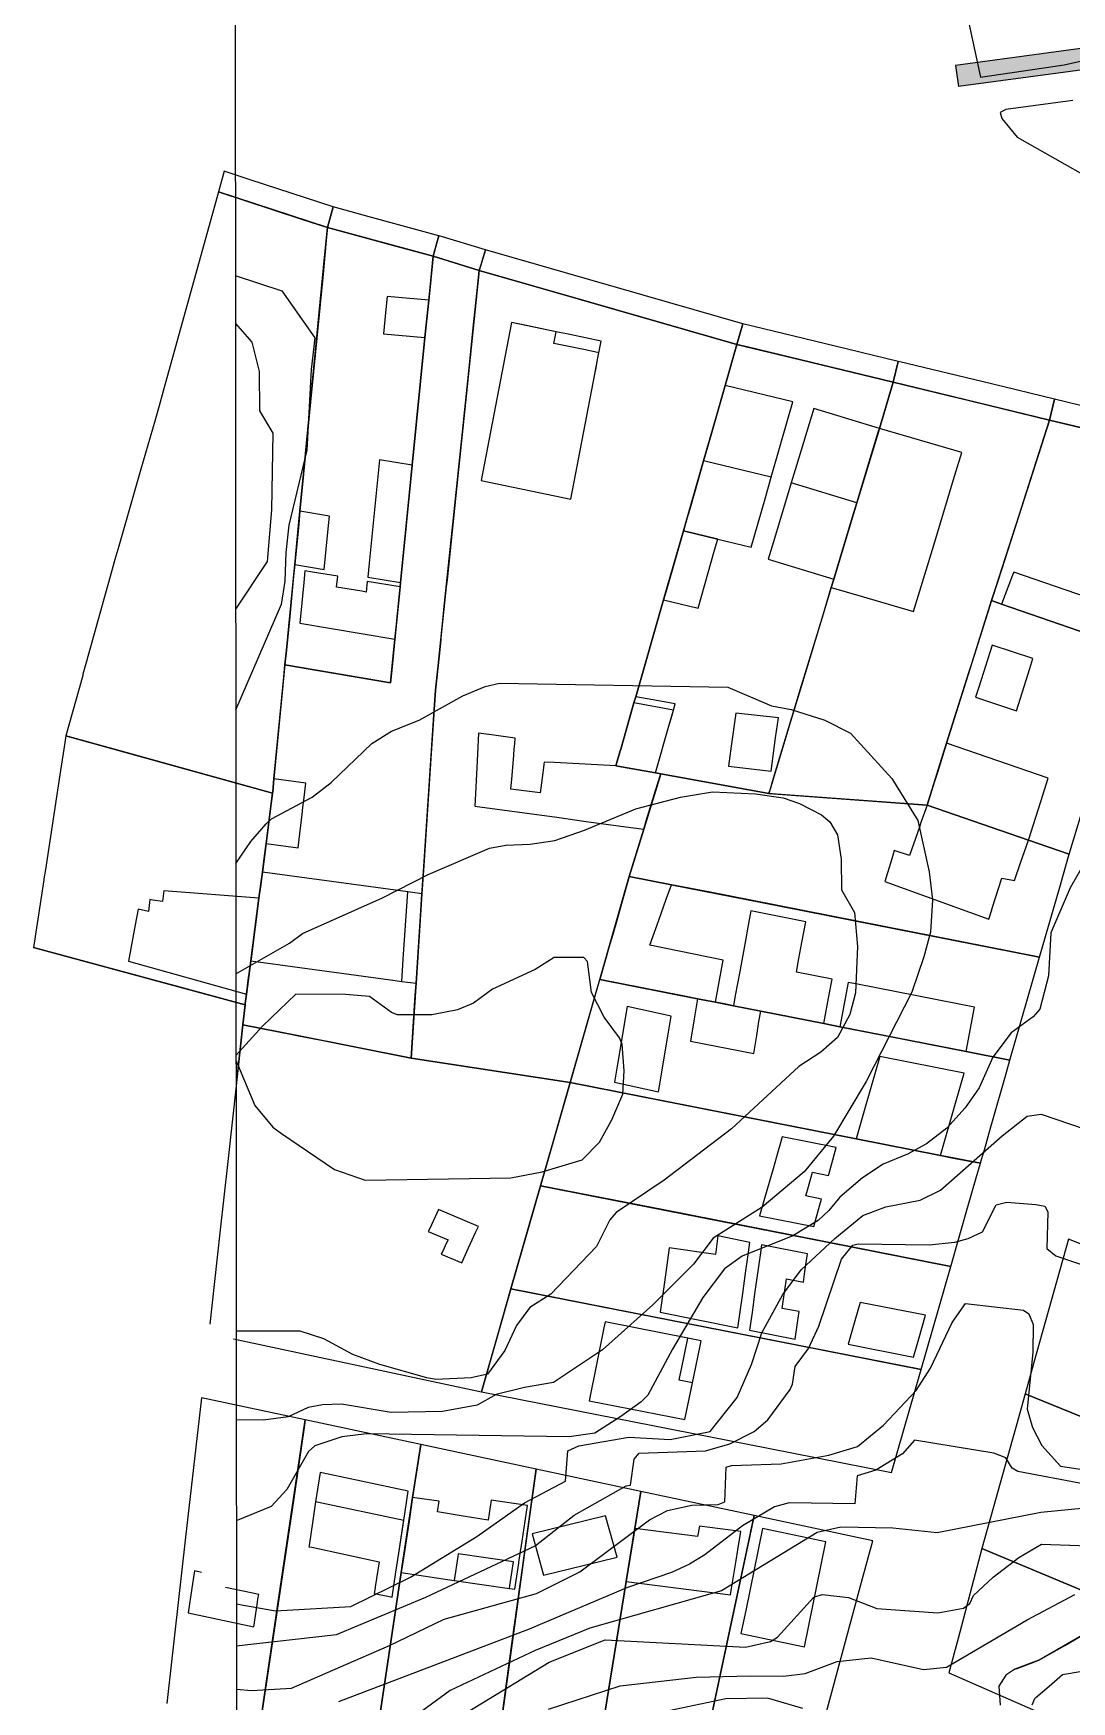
# Model space of a CAD drawing. Header units: millimetres. Extents: x 1101 to 4203, y 1053 to 1744.
# Drawn here: x 1116.3 to 1213.1, y 1208.1 to 1363.8 of the extents above; entities that cross this region are included whole.
import ezdxf

# ---------------------------------------------------------------- set-up
doc = ezdxf.new("R2010")
doc.units = ezdxf.units.MM
for name, color, linetype in [('01_Fina', 7, 'Continuous'), ('03_Gruesa', 7, 'Continuous'), ('Traza Urbana', 7, 'Continuous')]:
    doc.layers.add(name, color=color, linetype=linetype)

msp = doc.modelspace()

# ---------------------------------------------------------------- hatches: boundary and pattern name
at = {"layer": '03_Gruesa', "true_color": 0x17923e}
h = msp.add_hatch(color=114, dxfattribs=at)
h.dxf.hatch_style = 1
h.paths.add_polyline_path([(1267.74, 1367.62), (1267.22, 1369.57), (1202.31, 1360.78), (1202.57, 1358.8)])

# ---------------------------------------------------------------- linework, layer by layer
msp.add_spline([(1206.55, 1742.41), (1198.04, 1713.25), (1191.71, 1699.46), (1188.12, 1692.66), (1185.8, 1676.36), (1188.2, 1664.12), (1192.37, 1645.4), (1198.96, 1631.58), (1205.92, 1617.92), (1212.01, 1606.12), (1219.8, 1593.74), (1226.03, 1584.56), (1235.41, 1573.92), (1239.38, 1569.04), (1262.46, 1553.75), (1273.82, 1547.94), (1292.28, 1545.86), (1304.63, 1545.03), (1323.86, 1547.24), (1343.77, 1554.24), (1348.18, 1560.24), (1355.1, 1558.48), (1361.05, 1563.53), (1368.81, 1564.74), (1375.81, 1569.68), (1387.22, 1575.31), (1397.88, 1585.58), (1409.72, 1597.18), (1418.41, 1615.58), (1419.86, 1625.08), (1420.37, 1642), (1422.23, 1651.7), (1429.17, 1651.45), (1435.26, 1654.71), (1443.36, 1656.59), (1455.3, 1651.18), (1462.27, 1643.18), (1465.93, 1633.22), (1474.19, 1620.72), (1478.65, 1616.67), (1481.05, 1602.66), (1484.13, 1591.31), (1484.89, 1574.33), (1484.36, 1564.21), (1486.42, 1559.18), (1489.39, 1548.07), (1492.67, 1543.87), (1495.89, 1536.95), (1501.55, 1533.07), (1522.85, 1527), (1548.84, 1524.65), (1563.37, 1519.91), (1597.01, 1518.92), (1608.07, 1518.76), (1621.87, 1530.8), (1629.23, 1540.85), (1637.33, 1541.75), (1654.58, 1528.41), (1666.45, 1514.07), (1678.81, 1502.28), (1683.26, 1485.42), (1688.26, 1473.25), (1696.09, 1462), (1707.13, 1455.14), (1716.58, 1451.32), (1728.09, 1440.45), (1739.12, 1428.49), (1752, 1419.89), (1768.14, 1407.72), (1779.75, 1403.89), (1792.3, 1394.74), (1800.33, 1389.87), (1811.75, 1382.95), (1818.47, 1377.64), (1820.17, 1369.01), (1828.21, 1360.85), (1834.33, 1353.31), (1847.27, 1343.54), (1858.6, 1336.79), (1868.42, 1330.8), (1878.4, 1329.63), (1894.15, 1331.08)], degree=3)
at = {"layer": '01_Fina'}
msp.add_lwpolyline([(1135.28, 1103.45), (1874.37, 1103.45), (1873.93, 1741.26), (1134.84, 1741.26), (1135.28, 1123.4)], dxfattribs=at)
at = {"layer": '01_Fina', "linetype": 'Continuous'}
for points in [[(1202.79, 1368.2), (1204.62, 1359.68), (1212.43, 1360.83), (1215.44, 1361.51)], [(1213.26, 1357.51), (1206.98, 1356.67), (1206.47, 1356.37), (1206.61, 1355.82), (1208.06, 1354.09), (1215.07, 1350.09)], [(1135.12, 1341.17), (1139.47, 1339.74), (1142.53, 1335.35), (1142.18, 1332.4), (1141.79, 1324.88), (1140.1, 1317.86), (1139.82, 1315.31), (1139.75, 1312.64), (1139.4, 1310.47), (1135.15, 1300.61)], [(1135.13, 1336.68), (1136.66, 1334.94), (1137.33, 1332.21), (1137.39, 1328.55), (1138.63, 1326.45), (1138.48, 1319.3), (1138.1, 1314.48), (1135.15, 1310.04)], [(1135.16, 1286.31), (1136.56, 1288.35), (1138, 1290.01), (1138.51, 1290.47), (1142.3, 1292.48), (1144.07, 1293.87), (1147.85, 1297.49), (1149.7, 1298.65), (1152.27, 1299.66), (1156.34, 1301.93), (1158.44, 1302.81), (1159.77, 1303.13), (1181.06, 1302.76), (1185.14, 1301), (1186.98, 1300.67), (1190.11, 1299.66), (1192.52, 1298.47), (1196.37, 1294.22), (1198.79, 1290.31), (1199.83, 1285.51), (1200.17, 1282.91), (1199.96, 1279.88), (1199.35, 1277.59), (1198.22, 1274.3), (1193.97, 1265.97), (1190.93, 1260.86), (1188.18, 1257.54), (1184.26, 1254.24), (1179.71, 1251.34), (1177.87, 1248.92), (1174.07, 1245.1), (1169.37, 1240.91), (1164.81, 1237.88), (1162.09, 1237.41), (1159.45, 1236.74), (1157.68, 1235.74), (1154.46, 1235.16), (1149.65, 1235.07), (1145.03, 1235.84), (1143.25, 1235.79), (1141.91, 1235.52), (1140.04, 1234.67), (1137.74, 1234.35), (1135.2, 1234.39)], [(1135.17, 1276.01), (1140.17, 1278.85), (1141.4, 1279.78), (1148.86, 1283.1), (1153.1, 1285.28), (1158.82, 1287.72), (1160.36, 1288.01), (1162.62, 1288.11), (1164.93, 1288.44), (1167.68, 1289.4), (1172.49, 1291.4), (1176.64, 1292.5), (1179.62, 1292.98), (1183.63, 1292.79), (1186.21, 1292.44), (1187.74, 1291.91), (1189.81, 1290.83), (1190.57, 1290.19), (1191.3, 1288.97), (1191.65, 1286.71), (1191.67, 1283.84), (1192.87, 1281.73), (1193.16, 1278.56), (1192.98, 1274.22), (1192.45, 1272.2), (1191.3, 1270.07), (1189.73, 1268.7), (1187.7, 1267.35), (1181.41, 1261.55), (1175.13, 1256.76), (1170.64, 1253.74), (1170.05, 1253.04), (1168.8, 1250.56), (1164.54, 1246.11), (1162.59, 1244.85), (1161.35, 1243.17), (1160.25, 1240.84), (1158.64, 1238.63), (1157.12, 1238.3), (1153.81, 1238.14), (1152.97, 1238.29), (1148.59, 1239.55), (1146.07, 1240.47), (1143.37, 1241.95), (1141.18, 1242.67), (1135.19, 1242.67)], [(1214.52, 1286.67), (1213.01, 1284.03), (1211.19, 1279.82), (1210.99, 1275.83), (1210.18, 1272.7), (1209.55, 1271.98), (1207.48, 1270.49), (1205.79, 1268.24), (1204.5, 1265.35), (1203.2, 1263.49), (1201.5, 1261.59), (1199.58, 1260.15), (1197.83, 1259.17), (1195.56, 1258.23), (1193.62, 1256.95), (1191.51, 1255.17), (1190.49, 1253.92), (1189.48, 1252.99), (1187.13, 1251.56), (1182.39, 1249.65), (1180.75, 1248.48), (1178.74, 1245.79), (1175.89, 1240.99), (1173.59, 1236.68), (1172.97, 1236.05), (1171.09, 1234.7), (1168.66, 1233.14), (1166.27, 1232.8), (1147.36, 1233.08), (1145.06, 1232.81), (1142.55, 1231.95), (1141.95, 1231.42), (1139.92, 1227.89), (1138.46, 1226.29), (1135.21, 1224.95)], [(1135.18, 1267.93), (1136.93, 1263.73), (1138.63, 1261.68), (1139.44, 1261.09), (1144.38, 1257.73), (1147.22, 1256.76), (1160.83, 1256.95), (1163.73, 1257.53), (1167.49, 1258.63), (1169.09, 1260.3), (1170.24, 1262.39), (1171.26, 1264.76), (1171.39, 1266.94), (1171.2, 1269.45), (1170.97, 1270.02), (1169.53, 1271.96), (1168.35, 1274.27), (1167.98, 1277.16), (1167.63, 1277.52), (1164.85, 1277.52), (1163.1, 1276.41), (1159.11, 1274.57), (1157.33, 1273.28), (1155.83, 1272.65), (1153.45, 1272.17), (1150.26, 1272.17), (1149.7, 1272.4), (1147.64, 1273.88), (1145.41, 1274.08), (1140.75, 1274.11), (1137.65, 1271.12), (1135.17, 1268.39)], [(1135.21, 1217.2), (1138.87, 1216.56), (1145.9, 1216.96), (1151.45, 1219.71), (1157.64, 1223.49), (1162.08, 1226.63), (1165.91, 1228.66), (1166.15, 1231.5), (1167.16, 1231.94), (1171.83, 1232.75), (1175.69, 1232.56), (1179.43, 1233.29), (1181.94, 1236.47), (1183.27, 1239.55), (1184.22, 1242.5), (1186.2, 1246.09), (1187.91, 1248.38), (1191.05, 1251.31), (1193.66, 1253.46), (1195.79, 1254.26), (1199.01, 1254.88), (1200.91, 1255.81), (1206.66, 1260.89), (1208.97, 1262.73), (1210.3, 1262.9), (1215.76, 1261.05)], [(1135.21, 1213.28), (1144.57, 1214.34), (1152.89, 1217.82), (1163.09, 1222.61), (1166.73, 1225.49), (1171.57, 1228.23), (1171.97, 1228.27), (1172.34, 1230.72), (1172.8, 1231.28), (1178.98, 1231.5), (1181.24, 1232.13), (1183.51, 1233.3), (1184.8, 1234.39), (1186.87, 1237.22), (1187.1, 1237.72), (1187.35, 1239.35), (1188.6, 1241.04), (1189.56, 1243.13), (1191.68, 1249.37), (1192.71, 1250.67), (1193.23, 1250.81), (1199.83, 1250.72), (1202.24, 1250.96), (1203.47, 1251.29), (1204.81, 1251.91), (1206.09, 1254.43), (1207.08, 1254.69), (1209.8, 1254.49), (1210.64, 1254.32), (1210.91, 1253.8), (1210.83, 1250.38), (1211.65, 1249.7), (1215.23, 1248.46)], [(1135.22, 1209.26), (1136.63, 1209.12), (1140.36, 1209.33), (1149.49, 1213.33), (1154.59, 1215.79), (1163.22, 1218.17), (1167.26, 1220.19), (1173.76, 1225.05), (1175.44, 1225.93), (1177.69, 1226.41), (1180.17, 1226.47), (1180.77, 1226.72), (1180.91, 1229.97), (1181.41, 1230.11), (1186.04, 1230.26), (1190.48, 1231.07), (1193.16, 1231.89), (1195.59, 1233.87), (1198.63, 1237.11), (1199.96, 1239.21), (1201.98, 1243.47), (1203.23, 1245.23), (1208.65, 1244.62), (1209.15, 1244.28), (1209.56, 1243.29), (1209.51, 1240.71), (1209, 1235.37), (1209.49, 1233.67), (1210.35, 1231.99), (1212.08, 1230.06), (1214.35, 1229.72)], [(1214.35, 1228.38), (1208.1, 1229.55), (1207.6, 1229.87), (1206.98, 1230.82), (1205.87, 1231.26), (1198.47, 1232.47), (1197.36, 1231.22), (1194.86, 1229.68), (1193.13, 1229.15), (1192.92, 1226.55), (1186.77, 1226.64), (1185.43, 1226.26), (1182.44, 1224.48), (1178.93, 1221.78), (1177.49, 1220.91), (1175.8, 1220.14), (1171.7, 1218.75), (1162.54, 1214.85), (1144.74, 1208.06)], [(1216.94, 1226.4), (1210.26, 1225.73), (1200.58, 1223.85), (1196.45, 1224.28), (1191.6, 1224.37), (1189.39, 1223.88), (1180.46, 1218.43), (1168.18, 1214.93), (1163.08, 1212.87), (1155.16, 1209.11), (1148.55, 1204.27)], [(1150.54, 1203.31), (1164.4, 1211.78), (1169.63, 1213.84), (1182.71, 1213.18), (1185.03, 1213.69), (1185.71, 1214.11), (1189.1, 1217.84), (1189.87, 1218.09), (1192.32, 1217.81), (1194.95, 1216.77), (1200.65, 1216.37), (1203.06, 1216.82), (1203.65, 1217.24), (1203.98, 1217.98), (1205.81, 1219.69), (1208.2, 1221.53), (1210.33, 1222.77), (1217.35, 1222.52)], [(1164.33, 1207.38), (1171.03, 1209.55), (1178.11, 1210.38), (1183.18, 1210.5), (1186.25, 1210.46), (1188.28, 1210.71), (1191.27, 1211.82), (1194.42, 1212.16), (1199.33, 1211.07), (1201.46, 1211.3), (1208.99, 1215.73), (1213.43, 1218.07)], [(1214.34, 1214.4), (1210.08, 1211.94), (1207.85, 1211.1), (1206.98, 1210.56), (1206.35, 1209.54), (1206.48, 1207.76)], [(1207.85, 1211.1), (1208.06, 1211.18), (1209.6, 1211.76), (1210.08, 1211.94), (1211.06, 1212.51), (1212.49, 1213.33), (1213.92, 1214.16)], [(1209.44, 1207.8), (1209.69, 1208.39), (1209.78, 1208.47), (1211.04, 1209.54), (1212.29, 1210.61), (1213.92, 1210.91)], [(1188.07, 1207.43), (1184.75, 1208.41), (1180.88, 1208.33), (1172.59, 1206.59)]]:
    msp.add_lwpolyline(points, dxfattribs=at)
at = {"layer": '03_Gruesa', "color": 116, "true_color": 0x136734}
for p, q in [((1267.22, 1369.57), (1202.31, 1360.78)), ((1267.74, 1367.62), (1202.57, 1358.8)), ((1202.31, 1360.78), (1202.57, 1358.8))]:
    msp.add_line(p, q, dxfattribs=at)
at = {"layer": 'Traza Urbana', "color": 7, "linetype": 'Continuous', "invisible_edges": 5}
for points in [[(1133.55, 1348.97), (1133.55, 1348.97), (1141.29, 1346.44), (1134.09, 1350.9)], [(1134.09, 1350.9), (1141.29, 1346.44), (1143.72, 1345.64), (1136.52, 1350.11)], [(1136.52, 1350.11), (1143.72, 1345.64), (1144.26, 1347.57)], [(1128.48, 1330.71), (1141.48, 1322.64), (1143.45, 1342.84), (1133.55, 1348.97)], [(1133.55, 1348.97), (1143.45, 1342.84), (1143.72, 1345.64)], [(1143.72, 1345.64), (1143.72, 1345.64), (1150.23, 1343.87), (1144.26, 1347.57)], [(1144.26, 1347.57), (1150.23, 1343.87), (1153.57, 1342.96), (1147.62, 1346.66)], [(1147.62, 1346.66), (1153.57, 1342.96), (1154.09, 1344.88)], [(1143.64, 1344.79), (1153.16, 1338.88), (1153.25, 1339.74), (1143.72, 1345.64)], [(1143.72, 1345.64), (1153.25, 1339.74), (1153.57, 1342.96)], [(1143.3, 1341.29), (1152.81, 1335.39), (1153.16, 1338.88), (1143.64, 1344.79)], [(1153.57, 1342.96), (1153.57, 1342.96), (1157.88, 1341.65), (1153.89, 1344.13)], [(1153.89, 1344.13), (1157.88, 1341.65), (1158.11, 1342.39), (1154.09, 1344.88)], [(1154.09, 1344.88), (1158.11, 1342.39), (1158.11, 1342.42), (1154.15, 1344.87)], [(1154.15, 1344.87), (1158.11, 1342.42), (1158.46, 1343.56)], [(1157.88, 1341.65), (1157.88, 1341.65), (1164.72, 1339.69), (1158.46, 1343.56)], [(1158.46, 1343.56), (1164.72, 1339.69), (1181.91, 1334.73), (1175.65, 1338.61)], [(1153.16, 1338.88), (1157.32, 1336.3), (1157.75, 1340.37), (1153.57, 1342.96)], [(1153.57, 1342.96), (1157.75, 1340.37), (1157.88, 1341.65)], [(1142.13, 1329.35), (1151.62, 1323.46), (1152.81, 1335.39), (1143.3, 1341.29)], [(1157.41, 1337.14), (1178.8, 1323.87), (1179.97, 1327.96), (1157.88, 1341.65)], [(1157.88, 1341.65), (1179.97, 1327.96), (1180.81, 1330.89), (1168.29, 1338.66)], [(1149.13, 1337.68), (1152.81, 1335.39), (1152.97, 1336.94), (1149.28, 1339.22)], [(1149.28, 1339.22), (1152.97, 1336.94), (1153.16, 1338.88)], [(1152.81, 1335.39), (1156.96, 1332.82), (1157.32, 1336.3), (1153.16, 1338.88)], [(1148.93, 1335.73), (1148.93, 1335.73), (1152.81, 1335.39), (1149.13, 1337.68)], [(1168.29, 1338.66), (1180.81, 1330.89), (1181.91, 1334.73)], [(1175.65, 1338.61), (1181.91, 1334.73), (1182.46, 1336.65)], [(1156.66, 1329.9), (1176.92, 1317.33), (1178.8, 1323.87), (1157.41, 1337.14)], [(1158.64, 1325.13), (1166.42, 1320.3), (1168.66, 1331.95), (1160.87, 1336.77)], [(1160.87, 1336.77), (1168.66, 1331.95), (1168.75, 1332.41), (1162.12, 1336.52)], [(1162.12, 1336.52), (1164.83, 1334.83), (1165.04, 1335.91)], [(1181.91, 1334.73), (1181.91, 1334.73), (1187.88, 1333.29), (1182.46, 1336.65)], [(1181.91, 1334.73), (1181.91, 1334.73), (1187.88, 1333.29), (1182.46, 1336.65)], [(1182.46, 1336.65), (1187.88, 1333.29), (1196.5, 1331.21), (1191.09, 1334.57)], [(1182.46, 1336.65), (1187.88, 1333.29), (1196.5, 1331.21), (1191.09, 1334.57)], [(1151.62, 1323.46), (1155.72, 1320.92), (1156.96, 1332.82), (1152.81, 1335.39)], [(1164.83, 1334.83), (1168.75, 1332.41), (1168.95, 1333.49), (1167.78, 1334.22)], [(1167.78, 1334.22), (1168.95, 1333.49), (1169.04, 1333.95)], [(1180.81, 1330.89), (1193.95, 1322.75), (1195.1, 1326.56), (1181.91, 1334.73)], [(1181.91, 1334.73), (1195.1, 1326.56), (1195.2, 1326.9), (1182.99, 1334.47)], [(1182.99, 1334.47), (1195.2, 1326.9), (1196.5, 1331.21)], [(1191.09, 1334.57), (1196.5, 1331.21), (1196.96, 1333.15)], [(1191.09, 1334.57), (1196.5, 1331.21), (1196.96, 1333.15)], [(1196.5, 1331.21), (1196.5, 1331.21), (1202.39, 1329.79), (1196.96, 1333.15)], [(1196.5, 1331.21), (1196.5, 1331.21), (1202.39, 1329.79), (1196.96, 1333.15)], [(1196.96, 1333.15), (1202.39, 1329.79), (1202.41, 1329.78), (1196.97, 1333.15)], [(1196.96, 1333.15), (1202.39, 1329.79), (1202.41, 1329.78), (1196.97, 1333.15)], [(1196.97, 1333.15), (1202.41, 1329.78), (1211.08, 1327.68), (1205.65, 1331.05)], [(1196.97, 1333.15), (1202.41, 1329.78), (1211.08, 1327.68), (1205.65, 1331.05)], [(1195.2, 1326.9), (1208.23, 1318.82), (1209.6, 1323.09), (1196.5, 1331.21)], [(1196.5, 1331.21), (1209.6, 1323.09), (1211.08, 1327.68)], [(1128.01, 1329.02), (1141.3, 1320.79), (1141.48, 1322.64), (1128.48, 1330.71)], [(1155.91, 1322.77), (1175.07, 1310.89), (1176.92, 1317.33), (1156.66, 1329.9)], [(1180.01, 1328.08), (1193.1, 1319.96), (1193.95, 1322.75), (1180.81, 1330.89)], [(1205.65, 1331.05), (1211.08, 1327.68), (1211.55, 1329.62)], [(1205.65, 1331.05), (1211.08, 1327.68), (1211.55, 1329.62)], [(1211.08, 1327.68), (1211.08, 1327.68), (1216.98, 1326.26), (1211.55, 1329.62)], [(1211.08, 1327.68), (1211.08, 1327.68), (1216.98, 1326.26), (1211.55, 1329.62)], [(1211.55, 1329.62), (1216.98, 1326.26), (1224.21, 1324.51), (1218.79, 1327.87)], [(1211.55, 1329.62), (1216.98, 1326.26), (1224.21, 1324.51), (1218.79, 1327.87)], [(1127.6, 1327.57), (1141.14, 1319.17), (1141.3, 1320.79), (1128.01, 1329.02)], [(1141.48, 1322.64), (1150.96, 1316.77), (1151.62, 1323.46), (1142.13, 1329.35)], [(1178.8, 1323.87), (1191.84, 1315.79), (1193.1, 1319.96), (1180.01, 1328.08)], [(1126.31, 1323.09), (1140.66, 1314.19), (1141.14, 1319.17), (1127.6, 1327.57)], [(1193.1, 1319.96), (1206.02, 1311.95), (1208.23, 1318.82), (1195.2, 1326.9)], [(1193.1, 1319.96), (1200.14, 1315.6), (1202.24, 1322.54), (1195.2, 1326.9)], [(1195.2, 1326.9), (1202.24, 1322.54), (1202.88, 1324.66)], [(1206.62, 1313.81), (1218.7, 1306.32), (1222.95, 1320.33), (1211.08, 1327.68)], [(1206.62, 1313.81), (1218.7, 1306.32), (1222.95, 1320.33), (1211.08, 1327.68)], [(1211.08, 1327.68), (1222.95, 1320.33), (1223.4, 1321.83), (1215.81, 1326.54)], [(1211.08, 1327.68), (1222.95, 1320.33), (1223.4, 1321.83), (1215.81, 1326.54)], [(1158.04, 1322.04), (1158.04, 1322.04), (1166.42, 1320.3), (1158.64, 1325.13)], [(1147.6, 1314.33), (1150.53, 1312.51), (1151.49, 1322.17), (1148.56, 1323.98)], [(1148.56, 1323.98), (1151.49, 1322.17), (1151.62, 1323.46)], [(1150.53, 1312.51), (1154.58, 1310), (1155.72, 1320.92), (1151.62, 1323.46)], [(1177.51, 1319.37), (1183.24, 1315.81), (1184.54, 1320.32), (1178.8, 1323.87)], [(1177.95, 1320.89), (1190.94, 1312.83), (1191.84, 1315.79), (1178.8, 1323.87)], [(1178.8, 1323.87), (1184.54, 1320.32), (1185.12, 1322.35)], [(1124.24, 1315.91), (1139.88, 1306.21), (1140.66, 1314.19), (1126.31, 1323.09)], [(1141.14, 1319.17), (1150.61, 1313.3), (1150.96, 1316.77), (1141.48, 1322.64)], [(1154.87, 1312.78), (1172.47, 1301.86), (1175.07, 1310.89), (1155.91, 1322.77)], [(1185.31, 1316.32), (1190.94, 1312.83), (1192.61, 1318.34), (1186.98, 1321.83)], [(1186.98, 1321.83), (1192.61, 1318.34), (1193.1, 1319.96)], [(1177.72, 1320.12), (1190.71, 1312.06), (1190.94, 1312.83), (1177.95, 1320.89)], [(1140.78, 1315.37), (1143.42, 1313.72), (1143.79, 1317.53), (1141.14, 1319.17)], [(1141.07, 1318.38), (1150.53, 1312.51), (1150.61, 1313.3), (1141.14, 1319.17)], [(1141.14, 1319.17), (1143.79, 1317.53), (1143.9, 1318.7)], [(1176.92, 1317.33), (1189.88, 1309.3), (1190.71, 1312.06), (1177.72, 1320.12)], [(1177.22, 1318.37), (1180.13, 1316.56), (1183.24, 1315.81), (1177.51, 1319.37)], [(1190.94, 1312.83), (1203.78, 1304.87), (1205.66, 1310.83), (1192.76, 1318.83)], [(1191.35, 1314.19), (1198.39, 1309.82), (1200.14, 1315.6), (1193.1, 1319.96)], [(1192.76, 1318.83), (1205.66, 1310.83), (1206.02, 1311.95), (1193.1, 1319.96)], [(1140.66, 1314.19), (1150.12, 1308.33), (1150.49, 1312.11), (1141.03, 1317.98)], [(1141.03, 1317.98), (1150.49, 1312.11), (1150.53, 1312.51), (1141.07, 1318.38)], [(1175.07, 1310.89), (1187.94, 1302.91), (1189.88, 1309.3), (1176.92, 1317.33)], [(1175.37, 1311.93), (1178.28, 1310.12), (1179.83, 1315.53), (1176.92, 1317.33)], [(1176.92, 1317.33), (1176.92, 1317.33), (1180.13, 1316.56), (1177.22, 1318.37)], [(1176.92, 1317.33), (1179.83, 1315.53), (1180.13, 1316.56)], [(1123.89, 1314.66), (1139.74, 1304.83), (1139.88, 1306.21), (1124.24, 1315.91)], [(1184.82, 1314.7), (1184.82, 1314.7), (1190.94, 1312.83), (1185.31, 1316.32)], [(1123.59, 1313.64), (1139.63, 1303.7), (1139.74, 1304.83), (1123.89, 1314.66)], [(1140.56, 1313.1), (1150.01, 1307.23), (1150.12, 1308.33), (1140.66, 1314.19)], [(1140.66, 1314.19), (1140.66, 1314.19), (1143.42, 1313.72), (1140.78, 1315.37)], [(1147.47, 1313.03), (1147.47, 1313.03), (1150.53, 1312.51), (1147.6, 1314.33)], [(1190.94, 1312.83), (1193.49, 1311.25), (1198.39, 1309.82), (1191.35, 1314.19)], [(1121.21, 1305.05), (1138.72, 1294.19), (1139.63, 1303.7), (1123.59, 1313.64)], [(1140.16, 1309.01), (1149.6, 1303.15), (1150.01, 1307.23), (1140.56, 1313.1)], [(1141.13, 1308.74), (1141.13, 1308.74), (1150.01, 1307.23), (1141.5, 1312.51)], [(1141.5, 1312.51), (1150.01, 1307.23), (1150.12, 1308.35), (1141.61, 1313.62)], [(1141.61, 1313.62), (1150.12, 1308.35), (1150.15, 1308.64), (1142.31, 1313.5)], [(1142.31, 1313.5), (1144.57, 1312.1), (1144.67, 1313.1)], [(1147.33, 1311.63), (1150.27, 1309.81), (1150.36, 1310.82), (1147.43, 1312.63)], [(1147.43, 1312.63), (1150.36, 1310.82), (1150.49, 1312.11)], [(1150.49, 1312.11), (1154.54, 1309.61), (1154.58, 1310), (1150.53, 1312.51)], [(1154.8, 1312.13), (1172.3, 1301.28), (1172.47, 1301.86), (1154.87, 1312.78)], [(1190.71, 1312.06), (1203.54, 1304.11), (1203.78, 1304.87), (1190.94, 1312.83)], [(1190.71, 1312.06), (1190.71, 1312.06), (1193.49, 1311.25), (1190.94, 1312.83)], [(1205.73, 1311.04), (1206.6, 1310.5), (1218.7, 1306.32), (1206.62, 1313.81)], [(1205.73, 1311.04), (1206.6, 1310.5), (1218.7, 1306.32), (1206.62, 1313.81)], [(1206.6, 1310.5), (1206.6, 1310.5), (1218.7, 1306.32), (1207.63, 1313.19)], [(1206.6, 1310.5), (1206.6, 1310.5), (1218.7, 1306.32), (1207.63, 1313.19)], [(1207.63, 1313.19), (1218.7, 1306.32), (1218.8, 1306.64), (1207.74, 1313.49)], [(1207.63, 1313.19), (1218.7, 1306.32), (1218.8, 1306.64), (1207.74, 1313.49)], [(1207.74, 1313.49), (1218.8, 1306.64), (1219.47, 1308.84), (1217.2, 1310.24)], [(1207.74, 1313.49), (1218.8, 1306.64), (1219.47, 1308.84), (1217.2, 1310.24)], [(1144.57, 1312.1), (1150.15, 1308.64), (1150.25, 1309.65), (1146.93, 1311.7)], [(1146.93, 1311.7), (1150.25, 1309.65), (1150.27, 1309.81), (1147.33, 1311.63)], [(1150.01, 1307.23), (1154.03, 1304.74), (1154.54, 1309.61), (1150.49, 1312.11)], [(1154.3, 1307.37), (1171.07, 1296.98), (1172.3, 1301.28), (1154.8, 1312.13)], [(1172.47, 1301.86), (1185.23, 1293.95), (1187.94, 1302.91), (1175.07, 1310.89)], [(1175.07, 1310.89), (1175.07, 1310.89), (1178.28, 1310.12), (1175.37, 1311.93)], [(1188.71, 1305.45), (1201.47, 1297.53), (1203.54, 1304.11), (1190.71, 1312.06)], [(1205.66, 1310.83), (1205.66, 1310.83), (1206.6, 1310.5), (1205.73, 1311.04)], [(1205.66, 1310.83), (1205.66, 1310.83), (1206.6, 1310.5), (1205.73, 1311.04)], [(1201.47, 1297.53), (1213.73, 1289.93), (1217.79, 1303.31), (1205.66, 1310.83)], [(1205.66, 1310.83), (1217.79, 1303.31), (1217.85, 1303.53), (1206.6, 1310.5)], [(1206.6, 1310.5), (1217.85, 1303.53), (1218.7, 1306.32)], [(1139.88, 1306.21), (1143, 1304.28), (1149.6, 1303.15), (1140.16, 1309.01)], [(1139.74, 1304.83), (1139.74, 1304.83), (1143, 1304.28), (1139.88, 1306.21)], [(1149.78, 1304.95), (1153.79, 1302.46), (1154.03, 1304.74), (1150.01, 1307.23)], [(1154.13, 1305.65), (1170.62, 1295.42), (1171.02, 1296.8), (1154.28, 1307.17)], [(1154.28, 1307.17), (1171.02, 1296.8), (1171.07, 1296.98), (1154.3, 1307.37)], [(1204.47, 1302.74), (1207.98, 1300.56), (1209.22, 1304.51), (1205.71, 1306.68)], [(1205.71, 1306.68), (1209.22, 1304.51), (1209.51, 1305.43)], [(1120.91, 1303.96), (1138.61, 1292.98), (1138.72, 1294.19), (1121.21, 1305.05)], [(1138.72, 1294.19), (1152.67, 1285.55), (1153.39, 1296.37), (1139.74, 1304.83)], [(1139.74, 1304.83), (1153.39, 1296.37), (1153.67, 1300.63), (1149.6, 1303.15)], [(1149.6, 1303.15), (1153.67, 1300.63), (1153.79, 1302.46), (1149.78, 1304.95)], [(1153.79, 1302.46), (1173.46, 1290.27), (1174.33, 1293.12), (1154.13, 1305.65)], [(1186.95, 1299.63), (1199.66, 1291.75), (1201.47, 1297.53), (1188.71, 1305.45)], [(1119.32, 1298.22), (1119.32, 1298.22), (1138.59, 1292.86), (1120.88, 1303.85)], [(1120.88, 1303.85), (1138.59, 1292.86), (1138.61, 1292.98), (1120.91, 1303.96)], [(1153.4, 1296.55), (1171.87, 1285.09), (1173.22, 1289.49), (1153.73, 1301.58)], [(1153.73, 1301.58), (1173.22, 1289.49), (1173.46, 1290.27), (1153.79, 1302.46)], [(1172.3, 1301.28), (1185.06, 1293.37), (1185.23, 1293.95), (1172.47, 1301.86)], [(1204.18, 1301.81), (1204.18, 1301.81), (1207.98, 1300.56), (1204.47, 1302.74)], [(1171.02, 1296.8), (1174.31, 1294.75), (1175.6, 1299.24), (1172.3, 1301.28)], [(1171.07, 1296.98), (1174.8, 1294.66), (1184.89, 1292.82), (1172.14, 1300.73)], [(1172.14, 1300.73), (1184.89, 1292.82), (1185.06, 1293.37), (1172.3, 1301.28)], [(1172.3, 1301.28), (1175.6, 1299.24), (1175.99, 1300.61)], [(1181.37, 1297.24), (1185.09, 1294.93), (1185.52, 1298.04), (1181.8, 1300.34)], [(1181.8, 1300.34), (1185.52, 1298.04), (1185.78, 1299.89)], [(1157.71, 1296.53), (1160.94, 1294.52), (1161.09, 1296.42), (1157.8, 1298.46)], [(1157.8, 1298.46), (1161.09, 1296.42), (1161.14, 1296.99), (1159.03, 1298.3)], [(1184.89, 1292.82), (1184.89, 1292.82), (1199.66, 1291.75), (1186.95, 1299.63)], [(1118.76, 1294.56), (1137.32, 1283.05), (1137.64, 1285.5), (1119.13, 1296.98)], [(1119.13, 1296.98), (1137.64, 1285.5), (1137.81, 1286.76), (1119.32, 1298.22)], [(1119.32, 1298.22), (1137.81, 1286.76), (1137.99, 1288.18), (1123.81, 1296.97)], [(1123.81, 1296.97), (1137.99, 1288.18), (1138.59, 1292.86)], [(1159.03, 1298.3), (1161.14, 1296.99), (1161.18, 1297.48), (1160.1, 1298.15)], [(1160.1, 1298.15), (1161.18, 1297.48), (1161.22, 1297.99)], [(1171.02, 1296.8), (1174.31, 1294.75), (1174.8, 1294.66), (1171.07, 1296.98)], [(1181.11, 1295.38), (1181.11, 1295.38), (1185.09, 1294.93), (1181.37, 1297.24)], [(1200.35, 1293.94), (1209.12, 1288.49), (1210.25, 1292.09), (1201.47, 1297.53)], [(1200.62, 1294.8), (1212.9, 1287.18), (1213.73, 1289.93), (1201.47, 1297.53)], [(1201.47, 1297.53), (1210.25, 1292.09), (1210.93, 1294.27)], [(1152.68, 1285.66), (1169.11, 1275.47), (1171.87, 1285.09), (1153.4, 1296.55)], [(1157.64, 1295.23), (1160.83, 1293.25), (1160.94, 1294.52), (1157.71, 1296.53)], [(1163.8, 1294.75), (1172, 1289.66), (1173.22, 1289.49), (1163.87, 1295.29)], [(1163.87, 1295.29), (1173.22, 1289.49), (1173.36, 1289.93), (1163.93, 1295.77)], [(1163.93, 1295.77), (1173.36, 1289.93), (1173.49, 1290.38), (1164.88, 1295.72)], [(1164.88, 1295.72), (1173.49, 1290.38), (1174.33, 1293.12), (1170.62, 1295.42)], [(1170.62, 1295.42), (1170.62, 1295.42), (1174.31, 1294.75), (1171.02, 1296.8)], [(1170.62, 1295.42), (1170.62, 1295.42), (1174.31, 1294.75), (1171.02, 1296.8)], [(1170.62, 1295.42), (1174.33, 1293.12), (1174.75, 1294.48), (1174.31, 1294.75)], [(1170.62, 1295.42), (1174.33, 1293.12), (1174.75, 1294.48), (1174.31, 1294.75)], [(1117.87, 1288.81), (1136.57, 1277.21), (1137.32, 1283.05), (1118.76, 1294.56)], [(1138.61, 1292.98), (1152.59, 1284.32), (1152.67, 1285.55), (1138.72, 1294.19)], [(1138.61, 1292.98), (1141.4, 1291.26), (1141.54, 1292.45), (1138.72, 1294.19)], [(1138.72, 1294.19), (1141.54, 1292.45), (1141.7, 1293.78)], [(1157.46, 1291.65), (1157.46, 1291.65), (1165.1, 1290.61), (1157.64, 1295.23)], [(1163.56, 1292.89), (1167.86, 1290.23), (1172, 1289.66), (1163.8, 1294.75)], [(1173.22, 1289.49), (1184.24, 1282.66), (1198.77, 1279.8), (1174.8, 1294.66)], [(1174.31, 1294.75), (1174.75, 1294.48), (1174.8, 1294.66)], [(1174.31, 1294.75), (1174.75, 1294.48), (1174.8, 1294.66)], [(1174.8, 1294.66), (1198.77, 1279.8), (1209.21, 1277.75), (1184.89, 1292.82)], [(1199.66, 1291.75), (1199.66, 1291.75), (1209.12, 1288.49), (1200.35, 1293.94)], [(1199.66, 1291.75), (1199.66, 1291.75), (1209.12, 1288.49), (1200.35, 1293.94)], [(1200.35, 1293.94), (1209.12, 1288.49), (1212.9, 1287.18), (1200.62, 1294.8)], [(1138.16, 1289.52), (1140.97, 1287.77), (1141.38, 1291.14), (1138.59, 1292.86)], [(1138.5, 1292.16), (1152.53, 1283.46), (1152.58, 1284.19), (1138.59, 1292.86)], [(1138.59, 1292.86), (1152.58, 1284.19), (1152.59, 1284.32), (1138.61, 1292.98)], [(1138.59, 1292.86), (1141.38, 1291.14), (1141.4, 1291.26), (1138.61, 1292.98)], [(1160.83, 1293.25), (1165.1, 1290.61), (1167.86, 1290.23), (1163.56, 1292.89)], [(1184.89, 1292.82), (1209.21, 1277.75), (1210.14, 1277.56), (1185.61, 1292.77)], [(1185.61, 1292.77), (1210.14, 1277.56), (1212.02, 1284.09), (1199.66, 1291.75)], [(1137.99, 1288.18), (1152.26, 1279.34), (1152.53, 1283.46), (1138.5, 1292.16)], [(1199.08, 1290.11), (1207.79, 1284.71), (1208.37, 1286.36), (1199.66, 1291.75)], [(1199.66, 1291.75), (1212.02, 1284.09), (1212.65, 1286.31), (1209.12, 1288.49)], [(1199.66, 1291.75), (1208.37, 1286.36), (1209.12, 1288.49)], [(1137.99, 1288.18), (1137.99, 1288.18), (1140.97, 1287.77), (1138.16, 1289.52)], [(1172.3, 1286.49), (1175.8, 1284.32), (1184.24, 1282.66), (1173.22, 1289.49)], [(1198, 1287.03), (1205.76, 1282.22), (1206.61, 1284.93), (1198.94, 1289.69)], [(1198.94, 1289.69), (1206.61, 1284.93), (1207.79, 1284.71), (1199.08, 1290.11)], [(1117.4, 1285.75), (1136.16, 1274.12), (1136.57, 1277.21), (1117.87, 1288.81)], [(1137.64, 1285.5), (1152.08, 1276.55), (1152.26, 1279.34), (1137.99, 1288.18)], [(1196.35, 1286.74), (1205.41, 1281.11), (1205.65, 1281.87), (1196.57, 1287.5)], [(1196.57, 1287.5), (1205.65, 1281.87), (1205.76, 1282.22), (1198, 1287.03)], [(1209.12, 1288.49), (1212.65, 1286.31), (1212.9, 1287.18)], [(1171.87, 1285.09), (1171.87, 1285.09), (1175.8, 1284.32), (1172.3, 1286.49)], [(1195.72, 1284.62), (1195.72, 1284.62), (1205.41, 1281.11), (1196.35, 1286.74)], [(1116.28, 1278.45), (1116.28, 1278.45), (1136.03, 1273.12), (1117.25, 1284.77)], [(1117.25, 1284.77), (1136.03, 1273.12), (1136.04, 1273.24), (1117.27, 1284.88)], [(1117.27, 1284.88), (1136.04, 1273.24), (1136.16, 1274.12), (1117.4, 1285.75)], [(1137.38, 1283.52), (1150.64, 1275.3), (1150.78, 1277.36), (1137.64, 1285.5)], [(1137.46, 1284.13), (1151.98, 1275.12), (1152.08, 1276.55), (1137.64, 1285.5)], [(1137.64, 1285.5), (1150.78, 1277.36), (1151.22, 1283.64)], [(1152.53, 1283.46), (1168.55, 1273.53), (1169.11, 1275.47), (1152.68, 1285.66)], [(1171.29, 1283.08), (1174.62, 1281.02), (1175.31, 1282.96), (1171.87, 1285.09)], [(1171.42, 1283.52), (1191.5, 1271.07), (1195.87, 1270.21), (1171.87, 1285.09)], [(1171.87, 1285.09), (1195.87, 1270.21), (1199.81, 1269.44), (1175.8, 1284.32)], [(1171.87, 1285.09), (1175.31, 1282.96), (1175.8, 1284.32)], [(1127.03, 1281.83), (1136.41, 1276.02), (1136.56, 1277.09), (1127.13, 1282.93)], [(1127.13, 1282.93), (1136.56, 1277.09), (1136.57, 1277.21), (1127.42, 1282.89)], [(1127.42, 1282.89), (1136.57, 1277.21), (1136.62, 1277.6), (1128.32, 1282.74)], [(1128.32, 1282.74), (1136.62, 1277.6), (1136.75, 1278.59), (1128.44, 1283.74)], [(1128.44, 1283.74), (1136.75, 1278.59), (1137.32, 1283.05)], [(1136.57, 1277.21), (1136.57, 1277.21), (1149.59, 1275.45), (1137.32, 1283.05)], [(1136.59, 1277.39), (1151.52, 1268.13), (1151.91, 1274.01), (1137.32, 1283.05)], [(1137.32, 1283.05), (1151.91, 1274.01), (1151.98, 1275.12), (1137.46, 1284.13)], [(1137.32, 1283.05), (1149.59, 1275.45), (1150.64, 1275.3), (1137.38, 1283.52)], [(1151.98, 1275.12), (1166.44, 1266.16), (1168.55, 1273.53), (1152.53, 1283.46)], [(1170.6, 1280.65), (1173.78, 1278.67), (1174.62, 1281.02), (1171.29, 1283.08)], [(1170.66, 1280.88), (1184.13, 1272.52), (1190.02, 1271.36), (1171.27, 1282.99)], [(1171.27, 1282.99), (1190.02, 1271.36), (1191.5, 1271.07), (1171.42, 1283.52)], [(1175.8, 1284.32), (1199.81, 1269.44), (1203.28, 1268.75), (1179.27, 1283.64)], [(1179.27, 1283.64), (1203.28, 1268.75), (1207.38, 1267.94), (1183.36, 1282.84)], [(1183.36, 1282.84), (1207.38, 1267.94), (1210.14, 1277.56)], [(1125.78, 1280.56), (1136.16, 1274.12), (1136.36, 1275.65), (1126.05, 1282.04)], [(1126.05, 1282.04), (1136.36, 1275.65), (1136.41, 1276.02), (1127.03, 1281.83)], [(1182.94, 1280.37), (1187.7, 1277.42), (1187.97, 1278.93), (1183.22, 1281.87)], [(1183.22, 1281.87), (1187.97, 1278.93), (1188.33, 1280.87)], [(1125.17, 1277.17), (1125.17, 1277.17), (1136.16, 1274.12), (1125.78, 1280.56)], [(1170.23, 1279.36), (1179.91, 1273.35), (1180.17, 1274.72), (1170.6, 1280.65)], [(1170.23, 1279.36), (1179.91, 1273.35), (1181.58, 1273.02), (1170.4, 1279.96)], [(1170.4, 1279.96), (1181.58, 1273.02), (1184.13, 1272.52), (1170.66, 1280.88)], [(1182.71, 1279.1), (1187.46, 1276.15), (1187.7, 1277.42), (1182.94, 1280.37)], [(1116.28, 1278.45), (1135.31, 1266.65), (1135.82, 1271.25), (1130.32, 1274.67)], [(1169.11, 1275.47), (1169.11, 1275.47), (1178.24, 1273.68), (1170.06, 1278.76)], [(1169.11, 1275.47), (1169.11, 1275.47), (1178.24, 1273.68), (1170.06, 1278.76)], [(1170.06, 1278.76), (1178.24, 1273.68), (1179.91, 1273.35), (1170.23, 1279.36)], [(1170.06, 1278.76), (1178.24, 1273.68), (1179.91, 1273.35), (1170.23, 1279.36)], [(1173.78, 1278.67), (1180.17, 1274.72), (1180.64, 1277.28)], [(1182.18, 1276.23), (1190.02, 1271.36), (1190.56, 1274.23), (1182.71, 1279.1)], [(1136.16, 1274.12), (1143.14, 1269.8), (1151.07, 1268.22), (1136.57, 1277.21)], [(1136.57, 1277.21), (1151.07, 1268.22), (1151.52, 1268.13), (1136.59, 1277.39)], [(1151.96, 1274.78), (1166.35, 1265.85), (1166.44, 1266.16), (1151.98, 1275.12)], [(1166.35, 1265.85), (1166.35, 1265.85), (1193.04, 1260.6), (1169.1, 1275.45)], [(1169.1, 1275.45), (1193.04, 1260.6), (1193.12, 1260.59), (1169.11, 1275.47)], [(1169.11, 1275.47), (1193.12, 1260.59), (1200.89, 1259.05), (1176.86, 1273.96)], [(1181.76, 1273.99), (1184.13, 1272.52), (1190.02, 1271.36), (1182.18, 1276.23)], [(1187.46, 1276.15), (1190.56, 1274.23), (1190.8, 1275.49)], [(1191.5, 1271.07), (1191.5, 1271.07), (1202.41, 1268.93), (1192.28, 1275.2)], [(1192.28, 1275.2), (1202.41, 1268.93), (1203.28, 1268.75), (1193.16, 1275.03)], [(1130.32, 1274.67), (1135.82, 1271.25), (1136.03, 1273.12)], [(1136.04, 1273.24), (1140.87, 1270.25), (1143.14, 1269.8), (1136.16, 1274.12)], [(1151.52, 1268.13), (1151.52, 1268.13), (1166.35, 1265.85), (1151.96, 1274.78)], [(1176.86, 1273.96), (1200.89, 1259.05), (1202.28, 1258.78), (1178.24, 1273.68)], [(1177.96, 1271.99), (1183.48, 1268.57), (1183.76, 1270.26), (1178.24, 1273.68)], [(1178.24, 1273.68), (1202.28, 1258.78), (1203.94, 1258.46), (1179.91, 1273.35)], [(1178.24, 1273.68), (1183.76, 1270.26), (1183.87, 1270.9), (1179.91, 1273.35)], [(1181.58, 1273.02), (1181.58, 1273.02), (1184.13, 1272.52), (1181.76, 1273.99)], [(1193.16, 1275.03), (1203.28, 1268.75), (1204.06, 1272.88)], [(1135.82, 1271.25), (1135.82, 1271.25), (1140.57, 1270.31), (1136.03, 1273.12)], [(1136.03, 1273.12), (1140.57, 1270.31), (1140.87, 1270.25), (1136.04, 1273.24)], [(1170.75, 1267.4), (1174.61, 1265), (1175.52, 1270.55), (1171.66, 1272.94)], [(1171.66, 1272.94), (1175.52, 1270.55), (1175.77, 1272.06)], [(1177.59, 1269.73), (1177.59, 1269.73), (1183.48, 1268.57), (1177.96, 1271.99)], [(1179.91, 1273.35), (1203.94, 1258.46), (1204.62, 1258.32), (1180.6, 1273.22)], [(1179.91, 1273.35), (1183.87, 1270.9), (1183.97, 1271.54), (1181.58, 1273.02)], [(1180.6, 1273.22), (1204.62, 1258.32), (1204.72, 1258.68), (1181.58, 1273.02)], [(1181.58, 1273.02), (1204.72, 1258.68), (1204.99, 1259.59), (1184.13, 1272.52)], [(1181.58, 1273.02), (1183.97, 1271.54), (1184.13, 1272.52)], [(1184.13, 1272.52), (1204.99, 1259.59), (1205.59, 1261.71), (1190.02, 1271.36)], [(1134.88, 1262.71), (1160.83, 1246.61), (1163.06, 1254.37), (1135.82, 1271.25)], [(1135.82, 1271.25), (1163.06, 1254.37), (1163.59, 1256.23), (1141.04, 1270.22)], [(1190.02, 1271.36), (1205.59, 1261.71), (1205.75, 1262.24), (1191.5, 1271.07)], [(1191.5, 1271.07), (1205.75, 1262.24), (1206.96, 1266.47), (1203.28, 1268.75)], [(1141.04, 1270.22), (1163.59, 1256.23), (1164.67, 1259.98), (1151.52, 1268.13)], [(1151.52, 1268.13), (1164.67, 1259.98), (1166.35, 1265.85)], [(1170.5, 1265.88), (1170.5, 1265.88), (1174.61, 1265), (1170.75, 1267.4)], [(1193.85, 1263.42), (1200.89, 1259.05), (1202.29, 1263.93), (1195.25, 1268.29)], [(1195.25, 1268.29), (1202.29, 1263.93), (1203.1, 1266.74)], [(1203.28, 1268.75), (1206.96, 1266.47), (1207.38, 1267.94)], [(1163.59, 1256.23), (1163.59, 1256.23), (1190.36, 1250.97), (1166.35, 1265.85)], [(1166.35, 1265.85), (1190.36, 1250.97), (1201.86, 1248.7), (1177.85, 1263.59)], [(1134.38, 1258.21), (1159.66, 1242.54), (1160.83, 1246.61), (1134.88, 1262.71)], [(1177.85, 1263.59), (1201.86, 1248.7), (1203.43, 1254.16), (1193.04, 1260.6)], [(1193.04, 1260.6), (1193.04, 1260.6), (1200.89, 1259.05), (1193.85, 1263.42)], [(1185.28, 1257.79), (1188.49, 1255.8), (1188.97, 1257.48), (1185.76, 1259.48)], [(1185.76, 1259.48), (1188.97, 1257.48), (1190.44, 1257.19), (1185.91, 1260)], [(1185.91, 1260), (1190.44, 1257.19), (1190.66, 1257.97), (1186.13, 1260.78)], [(1186.13, 1260.78), (1190.66, 1257.97), (1191.18, 1259.79)], [(1193.04, 1260.6), (1203.43, 1254.16), (1204.24, 1256.98), (1200.89, 1259.05)], [(1133.71, 1252.1), (1158.07, 1236.99), (1159.66, 1242.54), (1134.38, 1258.21)], [(1200.89, 1259.05), (1204.24, 1256.98), (1204.62, 1258.32)], [(1184.55, 1255.24), (1189.08, 1252.43), (1189.66, 1254.46), (1185.13, 1257.27)], [(1185.13, 1257.27), (1188.34, 1255.27), (1188.49, 1255.8), (1185.28, 1257.79)], [(1160.83, 1246.61), (1160.83, 1246.61), (1187.6, 1241.35), (1163.59, 1256.23)], [(1163.59, 1256.23), (1187.6, 1241.35), (1199.1, 1239.08), (1175.09, 1253.97)], [(1184.03, 1253.42), (1184.03, 1253.42), (1189.08, 1252.43), (1184.55, 1255.24)], [(1188.34, 1255.27), (1189.66, 1254.46), (1189.81, 1254.98)], [(1153.25, 1252.25), (1156.73, 1250.1), (1157.54, 1251.85), (1154.06, 1254.01)], [(1154.06, 1254.01), (1157.54, 1251.85), (1157.81, 1252.43)], [(1175.09, 1253.97), (1199.1, 1239.08), (1201.86, 1248.7)], [(1133.18, 1247.28), (1145.42, 1239.69), (1158.07, 1236.99), (1133.71, 1252.1)], [(1153.12, 1251.97), (1153.12, 1251.97), (1154.96, 1251.19), (1153.25, 1252.25)], [(1154.33, 1249.83), (1154.33, 1249.83), (1156.24, 1249.03), (1154.47, 1250.13)], [(1154.47, 1250.13), (1156.24, 1249.03), (1156.6, 1249.82), (1154.83, 1250.91)], [(1154.83, 1250.91), (1156.6, 1249.82), (1156.73, 1250.1), (1154.96, 1251.19)], [(1175.15, 1247.22), (1182, 1242.96), (1182.46, 1246.18), (1175.6, 1250.43)], [(1175.6, 1250.43), (1182.46, 1246.18), (1182.72, 1248.06), (1179.91, 1249.8)], [(1179.91, 1249.8), (1182.72, 1248.06), (1182.97, 1249.79), (1180.14, 1251.54)], [(1180.14, 1251.54), (1182.97, 1249.79), (1183.13, 1250.93)], [(1184.08, 1249.75), (1188.11, 1247.24), (1188.25, 1248.21), (1184.21, 1250.71)], [(1184.21, 1250.71), (1188.25, 1248.21), (1188.48, 1249.87)], [(1209.62, 1239.74), (1224.95, 1230.23), (1229.25, 1241.08), (1212.84, 1251.25)], [(1212.84, 1251.25), (1229.25, 1241.08), (1230.47, 1244.17)], [(1183.68, 1246.98), (1186.22, 1245.41), (1186.54, 1247.55), (1183.99, 1249.14)], [(1183.99, 1249.14), (1186.54, 1247.55), (1188.11, 1247.24), (1184.08, 1249.75)], [(1132.74, 1243.3), (1134.96, 1241.93), (1145.42, 1239.69), (1133.18, 1247.28)], [(1174.75, 1244.44), (1174.75, 1244.44), (1182, 1242.96), (1175.15, 1247.22)], [(1158.07, 1236.99), (1158.07, 1236.99), (1184.84, 1231.73), (1160.83, 1246.61)], [(1160.83, 1246.61), (1184.84, 1231.73), (1196.34, 1229.46), (1172.33, 1244.35)], [(1183.32, 1244.41), (1187.35, 1241.9), (1187.62, 1243.86), (1183.59, 1246.36)], [(1183.59, 1246.36), (1186.13, 1244.78), (1186.22, 1245.41), (1183.68, 1246.98)], [(1172.33, 1244.35), (1196.34, 1229.46), (1199.1, 1239.08)], [(1183.08, 1242.74), (1183.08, 1242.74), (1187.35, 1241.9), (1183.32, 1244.41)], [(1186.13, 1244.78), (1187.62, 1243.86), (1187.71, 1244.48)], [(1192.92, 1243.63), (1198.38, 1240.24), (1198.87, 1241.95), (1193.41, 1245.33)], [(1193.41, 1245.33), (1198.87, 1241.95), (1199.5, 1244.14)], [(1168.81, 1239.53), (1177.06, 1234.41), (1177.76, 1237.84), (1169.51, 1242.96)], [(1168.81, 1239.53), (1177.06, 1234.41), (1177.67, 1237.38), (1169.41, 1242.5)], [(1169.41, 1242.5), (1176.53, 1238.08), (1176.63, 1238.55), (1169.51, 1242.96)], [(1169.51, 1242.96), (1176.63, 1238.55), (1176.74, 1239.11), (1169.62, 1243.52)], [(1169.51, 1242.96), (1177.76, 1237.84), (1177.88, 1238.41), (1169.62, 1243.52)], [(1169.62, 1243.52), (1176.74, 1239.11), (1177.33, 1242)], [(1169.62, 1243.52), (1177.88, 1238.41), (1178.47, 1241.3), (1177.33, 1242)], [(1192.29, 1241.43), (1192.29, 1241.43), (1198.38, 1240.24), (1192.92, 1243.63)], [(1177.33, 1242), (1178.47, 1241.3), (1178.56, 1241.76)], [(1168.13, 1236.17), (1168.13, 1236.17), (1177.06, 1234.41), (1168.81, 1239.53)], [(1168.13, 1236.17), (1168.13, 1236.17), (1177.06, 1234.41), (1168.81, 1239.53)], [(1208.79, 1236.8), (1208.79, 1236.8), (1224.95, 1230.23), (1209.62, 1239.74)], [(1176.53, 1238.08), (1177.67, 1237.38), (1177.76, 1237.84)], [(1130.48, 1223.42), (1139.22, 1218.01), (1141.12, 1230.78), (1131.96, 1236.45)], [(1131.96, 1236.45), (1141.12, 1230.78), (1141.65, 1234.38)], [(1207.95, 1233.8), (1222.69, 1224.67), (1223.83, 1227.48), (1208.79, 1236.8)], [(1208.79, 1236.8), (1223.83, 1227.48), (1224.95, 1230.23)], [(1140.47, 1226.41), (1150.6, 1220.12), (1151.66, 1227.14), (1141.51, 1233.44)], [(1141.51, 1233.44), (1151.66, 1227.14), (1151.81, 1228.09), (1141.65, 1234.38)], [(1141.65, 1234.38), (1151.81, 1228.09), (1152.41, 1232.08)], [(1207.61, 1232.58), (1222.22, 1223.52), (1222.69, 1224.67), (1207.95, 1233.8)], [(1151.66, 1227.14), (1161.93, 1220.78), (1162.62, 1225.76), (1152.41, 1232.08)], [(1152.41, 1232.08), (1162.62, 1225.76), (1163.17, 1229.78)], [(1205.81, 1226.15), (1226.67, 1213.21), (1229.12, 1219.25), (1207.61, 1232.58)], [(1162.51, 1224.94), (1171.59, 1219.3), (1172.37, 1224.08), (1163.17, 1229.78)], [(1163.17, 1229.78), (1172.37, 1224.08), (1172.39, 1224.24), (1163.61, 1229.69)], [(1163.61, 1229.69), (1172.39, 1224.24), (1172.95, 1227.69)], [(1150.6, 1220.12), (1160.96, 1213.7), (1161.93, 1220.78), (1151.66, 1227.14)], [(1172.39, 1224.24), (1182, 1218.29), (1182.71, 1221.64), (1172.95, 1227.69)], [(1172.95, 1227.69), (1182.71, 1221.64), (1183.52, 1225.44)], [(1136.19, 1197.69), (1146.27, 1191.44), (1150.6, 1220.12), (1140.47, 1226.41)], [(1142.35, 1224.98), (1150.1, 1220.17), (1150.37, 1221.93), (1142.61, 1226.74)], [(1142.61, 1226.74), (1150.37, 1221.93), (1150.83, 1225)], [(1165.97, 1224.52), (1170.73, 1221.56), (1169.66, 1225.42)], [(1179.38, 1206.03), (1188.43, 1200.41), (1193.54, 1219.24), (1183.52, 1225.44)], [(1183.52, 1225.44), (1193.54, 1219.24), (1194.58, 1223.09)], [(1204.75, 1222.36), (1204.75, 1222.36), (1226.67, 1213.21), (1205.81, 1226.15)], [(1142, 1222.64), (1142.25, 1222.49), (1148.54, 1221.14), (1142.35, 1224.98)], [(1159.38, 1202.2), (1167.94, 1196.89), (1171.59, 1219.3), (1162.51, 1224.94)], [(1162.81, 1223.74), (1167.58, 1220.79), (1170.73, 1221.56), (1165.97, 1224.52)], [(1163.88, 1219.88), (1163.88, 1219.88), (1167.58, 1220.79), (1162.81, 1223.74)], [(1171.59, 1219.3), (1180.97, 1213.49), (1182, 1218.29), (1172.39, 1224.24)], [(1172.29, 1223.64), (1181.31, 1218.04), (1181.41, 1218.65), (1172.39, 1224.24)], [(1172.39, 1224.24), (1181.41, 1218.65), (1181.84, 1221.25), (1178.24, 1223.48)], [(1178.24, 1223.48), (1181.84, 1221.25), (1182, 1222.25), (1178.41, 1224.47)], [(1178.41, 1224.47), (1182, 1222.25), (1182.28, 1223.97)], [(1182.73, 1216.59), (1188.21, 1213.19), (1189.78, 1220.85), (1184.29, 1224.25)], [(1184.29, 1224.25), (1189.78, 1220.85), (1190.21, 1222.99)], [(1128.72, 1207.92), (1136.96, 1202.82), (1139.22, 1218.01), (1130.48, 1223.42)], [(1141.98, 1222.54), (1141.98, 1222.54), (1142.25, 1222.49), (1142, 1222.64)], [(1171.59, 1219.3), (1171.59, 1219.3), (1181.31, 1218.04), (1172.29, 1223.64)], [(1202.54, 1213.97), (1222.08, 1201.85), (1225.24, 1209.66), (1204.75, 1222.36)], [(1204.75, 1222.36), (1225.24, 1209.66), (1226.67, 1213.21)], [(1148.18, 1218.81), (1149.75, 1217.83), (1150.1, 1220.17), (1148.54, 1221.14)], [(1155.55, 1219.4), (1155.55, 1219.4), (1160.7, 1218.65), (1155.89, 1221.64)], [(1155.89, 1221.64), (1160.7, 1218.65), (1160.74, 1218.9), (1155.92, 1221.88)], [(1155.92, 1221.88), (1160.74, 1218.9), (1161.07, 1221.13)], [(1131.07, 1218.66), (1136.85, 1215.07), (1137.09, 1216.7), (1131.31, 1220.28)], [(1131.31, 1220.28), (1137.09, 1216.7), (1137.13, 1216.94), (1131.97, 1220.15)], [(1147.48, 1199.42), (1158.09, 1192.83), (1160.96, 1213.7), (1150.6, 1220.12)], [(1169.01, 1203.43), (1177.68, 1198.05), (1180.97, 1213.49), (1171.59, 1219.3)], [(1130.73, 1216.37), (1130.73, 1216.37), (1136.85, 1215.07), (1131.07, 1218.66)], [(1134.21, 1218.75), (1137.13, 1216.94), (1137.26, 1217.83), (1136.6, 1218.24)], [(1136.6, 1218.24), (1137.26, 1217.83), (1137.3, 1218.09)], [(1148.08, 1218.18), (1148.08, 1218.18), (1149.49, 1217.89), (1148.16, 1218.71)], [(1148.16, 1218.71), (1149.49, 1217.89), (1149.75, 1217.83), (1148.18, 1218.81)], [(1182.29, 1214.45), (1182.29, 1214.45), (1188.21, 1213.19), (1182.73, 1216.59)], [(1201.69, 1210.76), (1201.69, 1210.76), (1222.08, 1201.85), (1202.54, 1213.97)]]:
    msp.add_3dface(points, dxfattribs=at)
at = {"layer": 'Traza Urbana', "color": 252, "linetype": 'Continuous', "invisible_edges": 5}
for points in [[(1158.64, 1325.13), (1166.42, 1320.3), (1168.66, 1331.95), (1160.87, 1336.77)], [(1160.87, 1336.77), (1168.66, 1331.95), (1168.95, 1333.49), (1165.04, 1335.91)], [(1165.04, 1335.91), (1168.95, 1333.49), (1169.04, 1333.95), (1166.31, 1335.65)], [(1166.31, 1335.65), (1169.04, 1333.95), (1169.25, 1335.03)], [(1179.39, 1325.91), (1185.12, 1322.35), (1186.55, 1327.34), (1180.81, 1330.89)], [(1180.81, 1330.89), (1186.55, 1327.34), (1187.13, 1329.37)], [(1187.47, 1323.45), (1193.1, 1319.96), (1194.71, 1325.28), (1189.08, 1328.77)], [(1189.08, 1328.77), (1194.71, 1325.28), (1195.2, 1326.9)], [(1158.04, 1322.04), (1158.04, 1322.04), (1166.42, 1320.3), (1158.64, 1325.13)], [(1178.8, 1323.87), (1184.54, 1320.32), (1185.12, 1322.35), (1179.39, 1325.91)], [(1177.51, 1319.37), (1183.24, 1315.81), (1184.54, 1320.32), (1178.8, 1323.87)], [(1186.98, 1321.83), (1192.61, 1318.34), (1193.1, 1319.96), (1187.47, 1323.45)], [(1185.31, 1316.32), (1190.94, 1312.83), (1192.61, 1318.34), (1186.98, 1321.83)], [(1177.22, 1318.37), (1180.13, 1316.56), (1183.24, 1315.81), (1177.51, 1319.37)], [(1176.92, 1317.33), (1176.92, 1317.33), (1180.13, 1316.56), (1177.22, 1318.37)], [(1184.82, 1314.7), (1184.82, 1314.7), (1190.94, 1312.83), (1185.31, 1316.32)], [(1172.3, 1301.28), (1175.6, 1299.24), (1175.77, 1299.82), (1172.47, 1301.86)], [(1172.47, 1301.86), (1175.77, 1299.82), (1175.99, 1300.61), (1174.6, 1301.48)], [(1171.02, 1296.8), (1174.31, 1294.75), (1175.6, 1299.24), (1172.3, 1301.28)], [(1174.6, 1301.48), (1175.99, 1300.61), (1176.16, 1301.19)], [(1170.62, 1295.42), (1170.62, 1295.42), (1174.31, 1294.75), (1171.02, 1296.8)], [(1138.61, 1292.98), (1141.4, 1291.26), (1141.54, 1292.45), (1138.72, 1294.19)], [(1138.72, 1294.19), (1141.54, 1292.45), (1141.7, 1293.78)], [(1138.16, 1289.52), (1140.97, 1287.77), (1141.38, 1291.14), (1138.59, 1292.86)], [(1138.59, 1292.86), (1141.38, 1291.14), (1141.4, 1291.26), (1138.61, 1292.98)], [(1137.99, 1288.18), (1137.99, 1288.18), (1140.97, 1287.77), (1138.16, 1289.52)], [(1137.46, 1284.13), (1151.98, 1275.12), (1152.08, 1276.55), (1137.64, 1285.5)], [(1137.64, 1285.5), (1152.08, 1276.55), (1152.49, 1282.86), (1151.22, 1283.64)], [(1136.57, 1277.21), (1136.57, 1277.21), (1149.59, 1275.45), (1137.32, 1283.05)], [(1137.32, 1283.05), (1149.59, 1275.45), (1150.64, 1275.3), (1137.38, 1283.52)], [(1137.38, 1283.52), (1150.64, 1275.3), (1151.98, 1275.12), (1137.46, 1284.13)], [(1151.22, 1283.64), (1152.49, 1282.86), (1152.53, 1283.46)], [(1168.81, 1239.53), (1177.06, 1234.41), (1177.76, 1237.84), (1169.51, 1242.96)], [(1169.51, 1242.96), (1177.76, 1237.84), (1177.88, 1238.41), (1169.62, 1243.52)], [(1169.62, 1243.52), (1177.88, 1238.41), (1178.47, 1241.3), (1177.33, 1242)], [(1177.33, 1242), (1178.47, 1241.3), (1178.56, 1241.76)], [(1168.13, 1236.17), (1168.13, 1236.17), (1177.06, 1234.41), (1168.81, 1239.53)], [(1142.61, 1226.74), (1150.37, 1221.93), (1150.78, 1224.66), (1143.02, 1229.47)], [(1143.02, 1229.47), (1150.78, 1224.66), (1150.83, 1225), (1143.94, 1229.28)], [(1143.94, 1229.28), (1150.83, 1225), (1151.24, 1227.72)], [(1151.3, 1224.72), (1161.19, 1218.58), (1161.56, 1221.01), (1151.66, 1227.14)], [(1151.66, 1227.14), (1161.56, 1221.01), (1161.57, 1221.09), (1151.86, 1227.11)], [(1151.86, 1227.11), (1153.99, 1225.79), (1154.14, 1226.78)], [(1158.72, 1225.01), (1161.87, 1223.06), (1162.15, 1224.94), (1159, 1226.89)], [(1159, 1226.89), (1162.15, 1224.94), (1162.37, 1226.4)], [(1142.35, 1224.98), (1150.1, 1220.17), (1150.37, 1221.93), (1142.61, 1226.74)], [(1153.99, 1225.79), (1161.57, 1221.09), (1161.72, 1222.09), (1156.37, 1225.4)], [(1156.37, 1225.4), (1161.72, 1222.09), (1161.87, 1223.06), (1158.72, 1225.01)], [(1142, 1222.64), (1142.25, 1222.49), (1148.54, 1221.14), (1142.35, 1224.98)], [(1150.93, 1222.27), (1155.55, 1219.4), (1160.7, 1218.65), (1151.26, 1224.51)], [(1151.26, 1224.51), (1160.7, 1218.65), (1161.19, 1218.58), (1151.3, 1224.72)], [(1182.73, 1216.59), (1188.21, 1213.19), (1189.78, 1220.85), (1184.29, 1224.25)], [(1184.29, 1224.25), (1189.78, 1220.85), (1190.21, 1222.99)], [(1141.98, 1222.54), (1141.98, 1222.54), (1142.25, 1222.49), (1142, 1222.64)], [(1150.6, 1220.12), (1150.6, 1220.12), (1155.55, 1219.4), (1150.93, 1222.27)], [(1148.18, 1218.81), (1149.75, 1217.83), (1150.1, 1220.17), (1148.54, 1221.14)], [(1148.08, 1218.18), (1148.08, 1218.18), (1149.49, 1217.89), (1148.16, 1218.71)], [(1148.16, 1218.71), (1149.49, 1217.89), (1149.75, 1217.83), (1148.18, 1218.81)], [(1182.29, 1214.45), (1182.29, 1214.45), (1188.21, 1213.19), (1182.73, 1216.59)]]:
    msp.add_3dface(points, dxfattribs=at)

doc.saveas('drawing.dxf')
